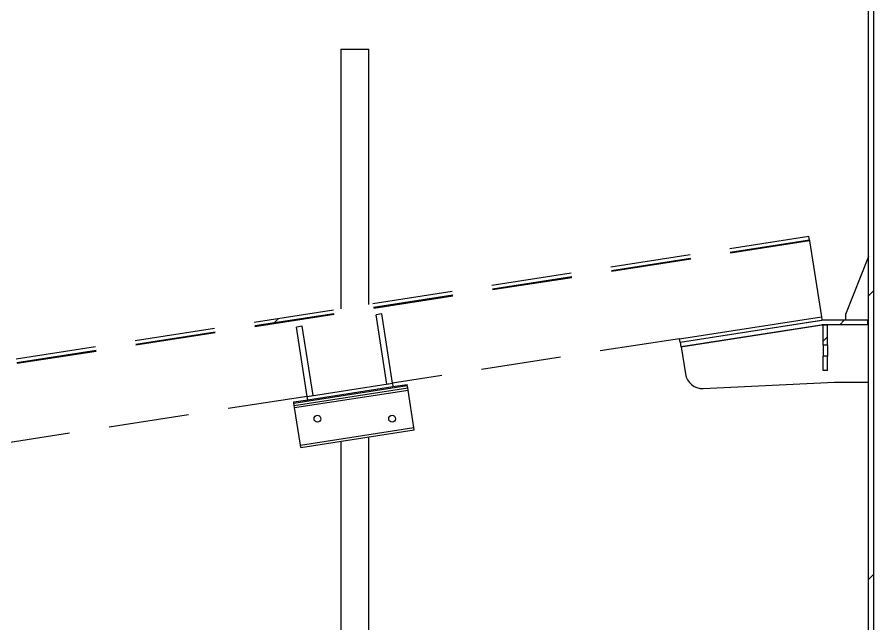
# Model space of a CAD drawing. Header units: millimetres. Extents: x 122 to 2816, y -707 to 556.
# Drawn here: x 803.45 to 817.01, y 308.34 to 317.95 of the extents above; entities that cross this region are included whole.
import ezdxf

# ---------------------------------------------------------------- set-up
doc = ezdxf.new("R2010")
doc.units = ezdxf.units.MM
doc.linetypes.add('HIDDEN', pattern=[1.905, 1.27, -0.635])
pattern_1 = [(45, (577.821, 87.9), (-6.7352, 6.7352), []), (45, (582.311, 87.9), (-6.7352, 6.7352), [])]

msp = doc.modelspace()

# ---------------------------------------------------------------- hatches: boundary and pattern name
at = {"linetype": 'Continuous', "lineweight": 18}
h = msp.add_hatch(dxfattribs=at)
h.set_pattern_fill('ANSI32', style=0)
h.set_pattern_definition(pattern_1)
h.paths.add_polyline_path([(816.927777, 326.26111), (816.927777, 298.988383), (817.01205, 298.988383), (817.01205, 326.26111)], flags=0)
h = msp.add_hatch(dxfattribs=at)
h.set_pattern_fill('ANSI32', style=0)
h.set_pattern_definition(pattern_1)
h.paths.add_polyline_path([(777.423943, 308.448043), (815.993071, 314.418859), (815.98415, 314.476484), (777.433302, 308.508497)], flags=0)
h = msp.add_hatch(dxfattribs=at)
h.set_pattern_fill('ANSI32', style=0)
h.set_pattern_definition(pattern_1)
h.paths.add_polyline_path([(809.299313, 312.139729), (809.389152, 312.153637), (809.219228, 313.251277), (809.129389, 313.23737)], flags=0)
h = msp.add_hatch(dxfattribs=at)
h.set_pattern_fill('ANSI32', style=0)
h.set_pattern_definition(pattern_1)
h.paths.add_polyline_path([(813.935002, 312.857372), (813.943347, 312.803468), (816.189321, 313.151163), (816.180976, 313.205067)], flags=0)
h = msp.add_hatch(dxfattribs=at)
h.set_pattern_fill('ANSI32', style=0)
h.set_pattern_definition(pattern_1)
edge = h.paths.add_edge_path(flags=0)
edge.add_arc((816.207442, 312.988383), 0.090909, 90, 98.8, ccw=False)
edge.add_line((816.207442, 313.079292), (816.918686, 313.079292))
edge.add_line((816.918686, 313.079292), (816.918686, 313.152019))
edge.add_line((816.918686, 313.152019), (816.207442, 313.152019))
edge.add_arc((816.207442, 312.988383), 0.163636, 90, 98.8)
edge.add_line((816.182408, 313.150093), (813.943347, 312.803468))
edge.add_line((813.943347, 312.803468), (813.954473, 312.731597))
edge.add_line((813.954473, 312.731597), (816.193534, 313.078222))
h = msp.add_hatch(dxfattribs=at)
h.set_pattern_fill('ANSI32', style=0)
h.set_pattern_definition(pattern_1)
h.paths.add_polyline_path([(808.041568, 311.94502), (808.131407, 311.958927), (807.961483, 313.056568), (807.871644, 313.04266)], flags=0)
h = msp.add_hatch(dxfattribs=at)
h.set_pattern_fill('ANSI32', style=0)
h.set_pattern_definition(pattern_1)
h.paths.add_polyline_path([(816.280169, 313.079292), (816.207442, 313.079292), (816.207442, 312.76111), (816.280169, 312.76111)], flags=0)
h = msp.add_hatch(dxfattribs=at)
h.set_pattern_fill('ANSI32', style=0)
h.set_pattern_definition(pattern_1)
h.paths.add_polyline_path([(816.207442, 312.352019), (816.280169, 312.352019), (816.280169, 312.579292), (816.207442, 312.579292)], flags=0)
h = msp.add_hatch(dxfattribs=at)
h.set_pattern_fill('ANSI32', style=0)
h.set_pattern_definition(pattern_1)
h.paths.add_polyline_path([(809.389152, 312.153637), (808.041568, 311.94502), (808.049912, 311.891116), (809.397497, 312.099733)], flags=0)

# ---------------------------------------------------------------- linework, layer by layer
at = {"color": 7, "linetype": 'Continuous', "lineweight": 25}
for p, q in [((816.927777, 298.988383), (816.927777, 326.26111)), ((817.01205, 298.988383), (817.01205, 326.26111)), ((808.573773, 317.440991), (808.573773, 313.329297)), ((808.573773, 317.440991), (809.012864, 317.440991)), ((809.012864, 313.397272), (809.012864, 317.440991)), ((816.927777, 314.159149), (816.564104, 313.242928)), ((809.219228, 313.251277), (809.129389, 313.23737)), ((809.299313, 312.139729), (809.129389, 313.23737)), ((809.389152, 312.153637), (809.219228, 313.251277)), ((816.564104, 313.242928), (816.564104, 313.152019)), ((813.935002, 312.857372), (816.180976, 313.205067)), ((813.943347, 312.803468), (816.189321, 313.151163)), ((813.943347, 312.803468), (816.182408, 313.150093)), ((816.180976, 313.205067), (816.189321, 313.151163)), ((816.918686, 313.152019), (816.207442, 313.152019)), ((816.918686, 313.079292), (816.918686, 313.152019)), ((816.927777, 313.152019), (816.918686, 313.152019)), ((807.961483, 313.056568), (807.871644, 313.04266)), ((808.041568, 311.94502), (807.871644, 313.04266)), ((808.131407, 311.958927), (807.961483, 313.056568)), ((813.954473, 312.731597), (816.193534, 313.078222)), ((816.207442, 313.079292), (813.961468, 312.731597)), ((816.207442, 313.079292), (816.280169, 313.079292)), ((816.207442, 312.76111), (816.207442, 313.079292)), ((816.918686, 313.079292), (816.207442, 313.079292)), ((816.280169, 312.76111), (816.280169, 313.079292)), ((816.927777, 313.079292), (816.918686, 313.079292)), ((813.943347, 312.803468), (813.935002, 312.857372)), ((813.943347, 312.803468), (813.954473, 312.731597)), ((813.961468, 312.731597), (814.028229, 312.300349)), ((816.207442, 312.76111), (816.280169, 312.76111)), ((816.207442, 312.76111), (816.207442, 312.579292)), ((816.280169, 312.76111), (816.280169, 312.579292)), ((816.207442, 312.352019), (816.207442, 312.579292)), ((816.280169, 312.579292), (816.207442, 312.579292)), ((816.280169, 312.352019), (816.280169, 312.579292)), ((816.280169, 312.352019), (816.207442, 312.352019)), ((808.041568, 311.94502), (809.389152, 312.153637)), ((809.299313, 312.139729), (809.389152, 312.153637)), ((809.389152, 312.153637), (809.397497, 312.099733)), ((814.310923, 312.069664), (816.38926, 312.170201)), ((816.38926, 312.170201), (816.927777, 312.170201)), ((807.828097, 311.838379), (809.624875, 312.116535)), ((807.83366, 311.802443), (809.630439, 312.080599)), ((807.839223, 311.766508), (809.636002, 312.044664)), ((808.049912, 311.891116), (809.397497, 312.099733)), ((809.397497, 312.099733), (809.622094, 312.134503)), ((809.624875, 312.116535), (809.622094, 312.134503)), ((809.630439, 312.080599), (809.624875, 312.116535)), ((809.636002, 312.044664), (809.630439, 312.080599)), ((809.727793, 311.451727), (809.636002, 312.044664)), ((807.825315, 311.856347), (808.049912, 311.891116)), ((808.041568, 311.94502), (808.131407, 311.958927)), ((808.049912, 311.891116), (808.041568, 311.94502)), ((807.828097, 311.838379), (807.825315, 311.856347)), ((807.83366, 311.802443), (807.828097, 311.838379)), ((807.839223, 311.766508), (807.83366, 311.802443)), ((807.931014, 311.173571), (807.839223, 311.766508)), ((807.931014, 311.173571), (809.727793, 311.451727)), ((807.936577, 311.137635), (809.733356, 311.415791)), ((809.733356, 311.415791), (809.727793, 311.451727)), ((808.573773, 311.236278), (808.573773, 303.417046)), ((809.012864, 303.349072), (809.012864, 311.304253)), ((807.936577, 311.137635), (807.931014, 311.173571))]:
    msp.add_line(p, q, dxfattribs=at)
at = {"color": 7, "linetype": 'HIDDEN', "lineweight": 25}
for p, q in [((815.98415, 314.476484), (777.433302, 308.508497)), ((815.993071, 314.418859), (815.98415, 314.476484)), ((815.995108, 314.405703), (777.421806, 308.43424)), ((815.993071, 314.418859), (777.423943, 308.448043)), ((815.993071, 314.418859), (815.995108, 314.405703)), ((815.995108, 314.405703), (816.180976, 313.205067)), ((813.935002, 312.857372), (809.389152, 312.153637)), ((808.041568, 311.94502), (802.651231, 311.110551))]:
    msp.add_line(p, q, dxfattribs=at)
at = {"color": 7, "linetype": 'Continuous', "lineweight": 25}
for centre in [(808.202332, 311.591711), (809.384151, 311.591711)]:
    msp.add_circle(centre, 0.054545, dxfattribs=at)
for centre, radius, start, end in [((816.207442, 312.988383), 0.163636, 90, 98.8), ((816.207442, 312.988383), 0.090909, 90, 98.8), ((814.297746, 312.342072), 0.272727, 188.8, 272.769469)]:
    msp.add_arc(centre, radius, start, end, dxfattribs=at)

doc.saveas('drawing.dxf')
